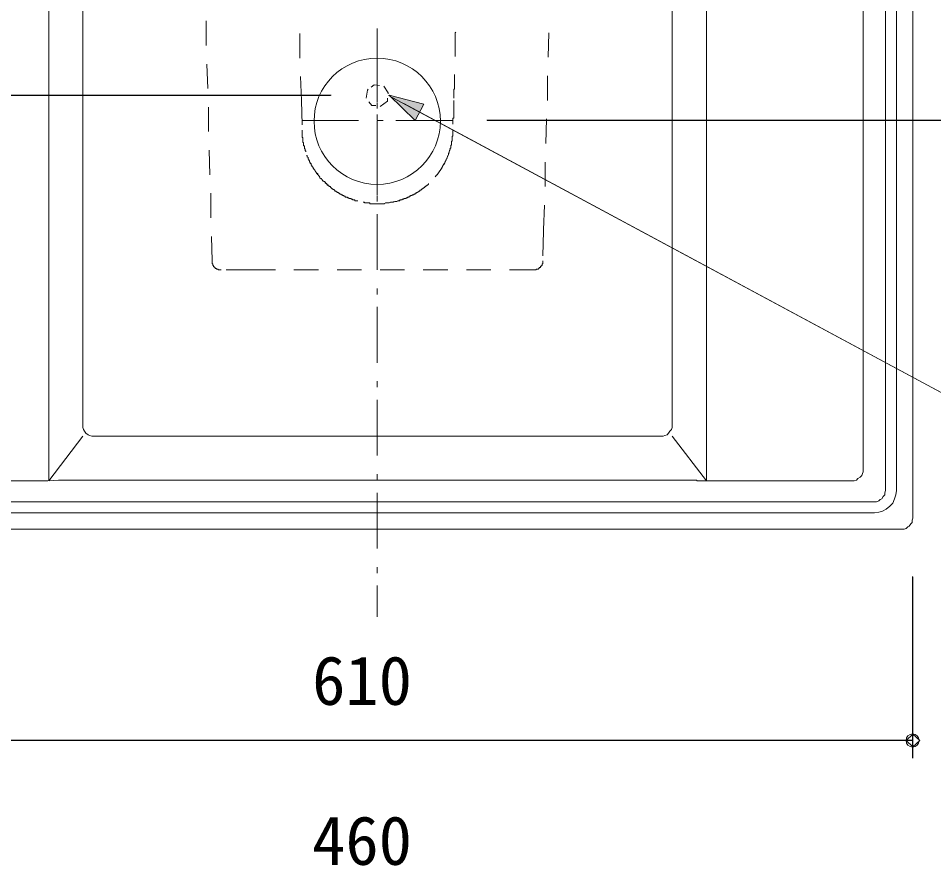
# Model space of a CAD drawing. Units: millimetres, scale not verified. Extents: x -1392 to 1350, y -947 to 991.
# Drawn here: x -844 to -322, y 222 to 705 of the extents above; entities that cross this region are included whole.
import ezdxf
from ezdxf.enums import TextEntityAlignment as Align

# ---------------------------------------------------------------- set-up
doc = ezdxf.new("R2010")
doc.units = ezdxf.units.MM
doc.header["$LTSCALE"] = 10
for name, color, linetype, lineweight in [('0-1_レイヤー_1', 7, 'Continuous', 18), ('0-7', 7, 'Continuous', 5), ('F-0', 7, 'Continuous', 5)]:
    doc.layers.add(name, color=color, linetype=linetype, lineweight=lineweight)
doc.styles.add('ＭＳ ゴシック', font='')
doc.styles.get('ＭＳ ゴシック').set_extended_font_data('MS Gothic')

msp = doc.modelspace()

# ---------------------------------------------------------------- linework, layer by layer
at = {"layer": '0-1_レイヤー_1'}
for p, q in [((-333.96, 908.76), (-333.96, 420.23)), ((-736.55, 689.47), (-736.55, 703.44)), ((-639.18, 699.2), (-639.18, 667.45)), ((-683.21, 696.24), (-683.21, 682.27)), ((-541.39, 696.66), (-541.82, 682.69)), ((-639.18, 688.62), (-639.18, 689.47)), ((-639.18, 657.29), (-639.18, 689.04)), ((-735.7, 664.91), (-736.13, 678.88)), ((-542.24, 672.11), (-542.24, 658.14)), ((-633.26, 657.72), (-637.49, 654.76)), ((-633.26, 659.41), (-633.26, 657.72)), ((-735.28, 640.36), (-735.28, 654.33)), ((-639.18, 656.87), (-639.18, 653.48)), ((-681.52, 646.71), (-649.77, 646.71)), ((-639.18, 646.71), (-639.18, 650.1)), ((-639.18, 646.71), (-635.8, 646.71)), ((-628.6, 646.71), (-596.85, 646.71)), ((-597.27, 646.71), (-596.43, 646.71)), ((-542.66, 647.56), (-543.09, 633.59)), ((-639.18, 646.29), (-639.18, 614.54)), ((-639.18, 604.38), (-639.18, 636.13)), ((-597.7, 629.78), (-597.27, 631.47)), ((-597.7, 630.62), (-597.27, 631.05)), ((-734.43, 615.81), (-734.86, 629.78)), ((-599.39, 625.54), (-598.97, 626.39)), ((-598.54, 627.24), (-598.54, 628.08)), ((-598.12, 628.93), (-597.7, 629.78)), ((-601.08, 621.73), (-601.51, 621.31)), ((-600.66, 622.58), (-600.24, 623.43)), ((-599.81, 624.27), (-599.81, 624.7)), ((-543.51, 623.01), (-543.51, 609.03)), ((-675.17, 619.19), (-675.59, 619.62)), ((-674.74, 618.35), (-674.32, 617.5)), ((-673.9, 617.08), (-673.05, 616.23)), ((-672.63, 615.38), (-672.2, 614.96)), ((-671.78, 614.11), (-670.93, 613.69)), ((-670.51, 612.84), (-670.09, 612.42)), ((-669.24, 612), (-668.82, 611.15)), ((-668.82, 611.15), (-667.12, 609.88)), ((-667.97, 610.73), (-667.55, 609.88)), ((-806.82, 473.14), (-806.82, 609.46)), ((-734.01, 591.26), (-734.01, 605.22)), ((-639.18, 603.95), (-639.18, 600.57)), ((-634.1, 599.72), (-633.26, 599.72)), ((-632.41, 599.72), (-631.56, 600.14)), ((-630.72, 600.14), (-629.87, 600.14)), ((-629.02, 600.57), (-628.18, 600.57)), ((-628.18, 600.57), (-626.06, 601.41)), ((-627.33, 600.99), (-626.48, 600.99)), ((-638.34, 599.3), (-639.18, 599.3)), ((-637.49, 599.3), (-636.64, 599.3)), ((-635.8, 599.3), (-634.95, 599.3)), ((-639.18, 593.37), (-639.18, 561.62)), ((-733.16, 566.7), (-733.59, 580.67)), ((-672.63, 561.62), (-686.6, 561.62)), ((-648.07, 561.62), (-662.04, 561.62)), ((-623.52, 561.62), (-637.49, 561.62)), ((-598.97, 561.62), (-612.94, 561.62)), ((-574.41, 561.62), (-588.38, 561.62)), ((-549.86, 561.62), (-563.83, 561.62)), ((-639.18, 551.04), (-639.18, 547.65)), ((-639.18, 540.45), (-639.18, 508.7)), ((-639.18, 498.12), (-639.18, 494.73)), ((-639.18, 487.54), (-639.18, 455.79)), ((-826.3, 441.39), (-806.82, 466.79)), ((-451.65, 441.39), (-471.12, 466.79)), ((-639.18, 445.2), (-639.18, 441.82)), ((-368.67, 441.39), (-449.53, 441.39)), ((-639.18, 434.62), (-639.18, 402.87)), ((-639.18, 392.29), (-639.18, 388.9)), ((-639.18, 381.7), (-639.18, 363.92))]:
    msp.add_line(p, q, dxfattribs=at)
at = {"layer": '0-1_レイヤー_1', "color": 5}
for p, q in [((-665.43, 661.1), (-1064.21, 661.1)), ((-257.34, 459.17), (-623.94, 656.45)), ((-576.53, 646.71), (-137.11, 646.71)), ((-333.96, 386.78), (-333.96, 283.49)), ((-943.98, 293.65), (-333.96, 293.65))]:
    msp.add_line(p, q, dxfattribs=at)
at = {"layer": '0-1_レイヤー_1'}
for points in [[(-333.96, 420.23), (-334.38, 418.96), (-334.38, 417.69), (-335.23, 416.84), (-336.08, 415.57), (-336.92, 415.15), (-337.77, 414.3), (-339.04, 413.88), (-340.31, 413.88), (-639.18, 413.88), (-937.63, 413.88), (-938.9, 413.88), (-940.17, 414.3), (-941.44, 415.15), (-942.29, 415.57), (-943.14, 416.84), (-943.56, 417.69), (-943.98, 418.96), (-943.98, 420.23), (-943.98, 908.76)], [(-909.27, 896.48), (-639.18, 896.48), (-368.67, 896.48), (-367.4, 896.48), (-366.13, 896.05), (-365.29, 895.21), (-364.02, 894.36), (-363.17, 893.51), (-362.75, 892.24), (-362.32, 890.97), (-362.32, 889.7), (-362.32, 668.72), (-362.32, 447.74), (-362.32, 446.47), (-362.75, 445.63), (-363.17, 444.36), (-364.02, 443.51), (-365.29, 442.66), (-366.13, 441.82), (-367.4, 441.39), (-368.67, 441.39)], [(-826.3, 441.39), (-826.3, 756.78), (-826.3, 759.32), (-825.45, 761.43), (-824.18, 763.97), (-822.91, 765.67), (-820.79, 767.36), (-818.68, 768.63), (-816.14, 769.05), (-813.6, 769.48), (-464.35, 769.48), (-461.81, 769.05), (-459.27, 768.63), (-457.15, 767.36), (-455.46, 765.67), (-453.76, 763.97), (-452.49, 761.43), (-452.07, 759.32), (-451.65, 756.78), (-451.65, 441.39)], [(-806.82, 609.46), (-806.82, 745.77)], [(-471.12, 745.77), (-471.12, 609.46), (-471.12, 473.14), (-471.12, 471.87), (-471.54, 470.6), (-472.39, 469.76), (-473.24, 468.49), (-474.08, 467.64), (-475.35, 467.22), (-476.2, 466.79), (-477.47, 466.79), (-639.18, 466.79), (-800.47, 466.79), (-801.74, 466.79), (-803.01, 467.22), (-803.86, 467.64), (-805.13, 468.49), (-805.98, 469.76), (-806.4, 470.6), (-806.82, 471.87), (-806.82, 473.14)], [(-594.31, 697.09), (-594.73, 696.66), (-594.73, 696.24), (-594.73, 695.82), (-594.73, 695.39), (-594.73, 694.97), (-594.73, 694.55), (-594.73, 694.12), (-594.73, 693.7), (-594.73, 693.28), (-594.73, 692.85), (-594.73, 692.43), (-594.73, 692.01), (-594.73, 691.58), (-594.73, 691.16), (-594.73, 690.74), (-594.73, 690.31), (-594.73, 689.89), (-594.73, 689.47), (-594.73, 689.04), (-594.73, 688.62), (-594.73, 688.2), (-594.73, 687.77), (-594.73, 687.35), (-594.73, 686.93), (-594.73, 686.51), (-594.73, 686.08), (-594.73, 685.66), (-594.73, 685.23), (-594.73, 684.81), (-594.73, 684.39), (-594.73, 683.96), (-594.73, 683.54), (-594.73, 683.12)], [(-595.16, 672.96), (-595.16, 672.53), (-595.16, 672.11), (-595.16, 671.69), (-595.16, 671.26), (-595.16, 670.84), (-595.16, 670.42), (-595.16, 669.99), (-595.16, 669.57), (-595.16, 669.15), (-595.16, 668.72), (-595.16, 668.3), (-595.16, 667.88), (-595.16, 667.45), (-595.16, 667.03), (-595.16, 666.61), (-595.16, 666.18), (-595.16, 665.76), (-595.16, 665.34), (-595.16, 664.91), (-595.16, 664.49), (-595.58, 664.49), (-595.58, 664.07), (-595.58, 663.64), (-595.58, 663.22), (-595.58, 662.8), (-595.58, 662.37), (-595.58, 661.95), (-595.58, 661.53), (-595.58, 661.1), (-595.58, 660.68), (-595.58, 660.26), (-595.58, 659.83), (-595.58, 659.41)], [(-682.79, 671.69), (-682.36, 658.14), (-681.94, 644.17)], [(-645.53, 659.41), (-644.69, 664.07), (-644.26, 664.49)], [(-642.57, 665.76), (-640.88, 667.03), (-637.91, 666.61)], [(-635.37, 666.18), (-632.83, 662.37), (-632.83, 661.95)], [(-640.03, 655.18), (-642.15, 655.18), (-643.84, 657.29)], [(-595.58, 658.14), (-595.58, 657.72), (-595.58, 657.29), (-595.58, 656.87), (-595.58, 656.45), (-595.58, 656.02), (-595.58, 655.6), (-595.58, 655.18), (-595.58, 654.76), (-595.58, 654.33), (-595.58, 653.91), (-595.58, 653.48), (-595.58, 653.06), (-595.58, 652.64), (-595.58, 652.21), (-595.58, 651.79), (-595.58, 651.37), (-595.58, 650.94), (-595.58, 650.52), (-595.58, 650.1), (-595.58, 649.67), (-595.58, 649.25), (-595.58, 648.83), (-595.58, 648.4), (-595.58, 647.98), (-596, 647.98), (-596, 647.56), (-596, 647.13), (-596, 646.71), (-596, 646.29), (-596, 645.86), (-596, 645.44), (-596, 645.02), (-596, 644.59)], [(-681.94, 641.21), (-681.94, 640.78), (-681.94, 640.36), (-681.94, 639.94), (-681.94, 639.51), (-681.94, 639.09), (-681.94, 638.67), (-681.94, 638.24), (-681.94, 637.82), (-681.94, 637.4), (-681.94, 636.97), (-681.52, 636.97), (-681.52, 636.55), (-681.52, 636.13), (-681.52, 635.7), (-681.52, 635.28), (-681.52, 634.86), (-681.52, 634.43), (-681.09, 634.01), (-681.09, 633.59), (-681.09, 633.16), (-681.09, 632.74), (-681.09, 632.32), (-680.67, 632.32), (-680.67, 631.89), (-680.67, 631.47), (-680.67, 631.05), (-680.67, 630.62), (-680.25, 630.62), (-680.25, 630.2), (-680.25, 629.78), (-680.25, 629.35), (-679.82, 629.35), (-679.82, 628.93)], [(-597.27, 631.05), (-597.27, 631.47), (-597.27, 631.89), (-597.27, 632.32), (-597.27, 632.74), (-596.85, 632.74), (-596.85, 633.16), (-596.85, 633.59), (-596.85, 634.01), (-596.85, 634.43), (-596.85, 634.86), (-596.43, 634.86), (-596.43, 635.28), (-596.43, 635.7), (-596.43, 636.13), (-596.43, 636.55)], [(-596.43, 636.55), (-596.43, 636.97), (-596.43, 637.4), (-596.43, 637.82), (-596, 637.82), (-596, 638.24), (-596, 638.67), (-596, 639.09), (-596, 639.51), (-596, 639.94), (-596, 640.36), (-596, 640.78), (-596, 641.21)], [(-679.4, 626.81), (-678.98, 626.81), (-678.98, 626.39), (-678.98, 625.97), (-678.55, 625.54), (-678.55, 625.12), (-678.55, 624.7), (-678.13, 624.7), (-678.13, 624.27), (-678.13, 623.85), (-677.71, 623.85), (-677.71, 623.43), (-677.71, 623.01), (-677.28, 623.01), (-677.28, 622.58), (-677.28, 622.16), (-676.86, 622.16), (-676.86, 621.73), (-676.86, 621.31), (-676.44, 621.31), (-676.44, 620.89), (-676.44, 620.46), (-676.01, 620.46), (-676.01, 620.04), (-675.59, 620.04), (-675.59, 619.62)], [(-598.97, 626.81), (-599.39, 625.54), (-599.39, 625.12)], [(-598.12, 628.51), (-598.54, 627.24), (-598.97, 626.39)], [(-598.54, 628.08), (-598.12, 628.93), (-597.7, 630.2)], [(-606.16, 614.54), (-605.74, 614.96), (-605.74, 615.38), (-605.32, 615.38), (-605.32, 615.81), (-604.89, 615.81), (-604.89, 616.23), (-604.47, 616.23), (-604.47, 616.65), (-604.05, 617.08), (-604.05, 617.5), (-603.62, 617.5), (-603.62, 617.92), (-603.2, 618.35), (-603.2, 618.77), (-602.78, 618.77), (-602.78, 619.19), (-602.35, 619.62), (-602.35, 620.04), (-601.93, 620.04), (-601.93, 620.46), (-601.93, 620.89), (-601.51, 620.89)], [(-600.66, 622.58), (-601.51, 621.31), (-601.93, 620.46)], [(-600.24, 623.85), (-600.66, 622.58), (-601.08, 622.16)], [(-599.39, 625.54), (-599.81, 624.27), (-600.24, 623.43)], [(-674.74, 618.35), (-675.59, 619.62), (-676.01, 620.46)], [(-673.9, 617.08), (-674.74, 618.35), (-675.17, 618.77)], [(-673.05, 615.81), (-673.9, 617.08), (-673.9, 617.5)], [(-673.05, 616.23), (-672.63, 615.38), (-671.78, 614.54)], [(-672.2, 614.96), (-671.78, 614.11), (-670.93, 613.27)], [(-670.93, 613.69), (-670.51, 612.84), (-669.66, 612)], [(-670.09, 612.42), (-669.24, 612), (-668.39, 611.15)], [(-614.21, 607.34), (-613.78, 607.34), (-613.78, 607.76), (-613.36, 607.76), (-612.94, 608.19), (-612.51, 608.19), (-612.51, 608.61), (-612.09, 608.61), (-612.09, 609.03), (-611.67, 609.03), (-611.24, 609.46), (-610.82, 609.46), (-610.82, 609.88), (-610.4, 609.88), (-610.4, 610.3), (-609.97, 610.3), (-609.97, 610.73)], [(-667.55, 609.88), (-667.12, 609.88), (-667.12, 609.46), (-666.7, 609.46), (-666.28, 609.03), (-665.85, 609.03), (-665.85, 608.61), (-665.43, 608.61), (-665.43, 608.19), (-665.01, 608.19), (-665.01, 607.76), (-664.58, 607.76), (-664.16, 607.34), (-663.74, 607.34), (-663.74, 606.92), (-663.31, 606.92), (-663.31, 606.49), (-662.89, 606.49), (-662.47, 606.49), (-662.47, 606.07), (-662.04, 606.07), (-662.04, 605.65), (-661.62, 605.65), (-661.2, 605.65), (-661.2, 605.22), (-660.77, 605.22), (-660.35, 604.8), (-659.93, 604.8), (-659.5, 604.38), (-659.08, 604.38), (-658.66, 603.95), (-658.23, 603.95), (-658.23, 603.53), (-657.81, 603.53), (-657.39, 603.53), (-657.39, 603.11), (-656.96, 603.11), (-656.54, 603.11), (-656.12, 603.11), (-656.12, 602.68)], [(-626.48, 600.99), (-626.06, 601.41), (-625.64, 601.41), (-625.21, 601.41), (-624.79, 601.84), (-624.37, 601.84), (-623.94, 601.84), (-623.94, 602.26), (-623.52, 602.26), (-623.1, 602.26), (-622.67, 602.26), (-622.67, 602.68), (-622.25, 602.68), (-621.83, 602.68), (-621.83, 603.11), (-621.4, 603.11), (-620.98, 603.11), (-620.98, 603.53), (-620.56, 603.53), (-620.13, 603.53), (-620.13, 603.95), (-619.71, 603.95), (-619.29, 603.95), (-619.29, 604.38), (-618.86, 604.38), (-618.44, 604.38), (-618.02, 604.8), (-617.59, 604.8), (-617.59, 605.22), (-617.17, 605.22), (-616.75, 605.22), (-616.75, 605.65), (-616.32, 605.65), (-615.9, 606.07), (-615.48, 606.07), (-615.48, 606.49), (-615.05, 606.49), (-614.63, 606.92), (-614.21, 606.92), (-614.21, 607.34)], [(-656.12, 602.68), (-655.69, 602.68), (-655.27, 602.68), (-655.27, 602.26), (-654.85, 602.26), (-654.42, 602.26), (-654, 602.26), (-654, 601.84), (-653.58, 601.84), (-653.15, 601.84), (-653.15, 601.41), (-652.73, 601.41), (-652.31, 601.41), (-651.88, 601.41), (-651.88, 600.99), (-651.46, 600.99), (-651.04, 600.99), (-650.61, 600.99), (-650.19, 600.99)], [(-647.23, 600.14), (-646.8, 600.14), (-646.38, 600.14), (-646.38, 599.72), (-645.96, 599.72), (-645.53, 599.72), (-645.11, 599.72), (-644.69, 599.72), (-644.26, 599.72), (-643.84, 599.72), (-643.42, 599.72), (-643.42, 599.3), (-642.99, 599.3), (-642.57, 599.3), (-642.15, 599.3), (-641.72, 599.3), (-641.3, 599.3), (-640.88, 599.3), (-640.45, 599.3), (-640.03, 599.3), (-639.61, 599.3), (-639.18, 599.3)], [(-634.1, 599.72), (-635.8, 599.3), (-636.22, 599.3)], [(-632.41, 599.72), (-634.1, 599.72), (-634.53, 599.72)], [(-631.14, 600.14), (-632.41, 599.72), (-632.83, 599.72)], [(-629.45, 600.57), (-630.72, 600.14), (-631.56, 600.14)], [(-629.87, 600.14), (-629.02, 600.57), (-627.75, 600.57)], [(-637.49, 599.3), (-639.18, 599.3), (-639.61, 599.3)], [(-635.8, 599.3), (-637.49, 599.3), (-637.91, 599.3)], [(-543.93, 598.45), (-544.36, 584.48), (-544.36, 583.63), (-544.78, 569.66)], [(-733.16, 566.7), (-733.16, 566.28), (-733.16, 565.85), (-733.16, 565.43), (-733.16, 565.01), (-732.74, 565.01), (-732.74, 564.58), (-732.74, 564.16), (-732.32, 564.16), (-732.32, 563.74), (-732.32, 563.31), (-731.89, 563.31), (-731.89, 562.89), (-731.47, 562.89), (-731.47, 562.47), (-731.05, 562.47), (-730.62, 562.47), (-730.62, 562.04), (-730.2, 562.04), (-729.78, 562.04), (-729.78, 561.62), (-729.35, 561.62), (-728.93, 561.62), (-728.51, 561.62), (-728.08, 561.62)], [(-549.86, 561.62), (-549.44, 561.62), (-549.01, 561.62), (-548.59, 561.62), (-548.59, 562.04), (-548.17, 562.04), (-547.74, 562.04), (-547.32, 562.04), (-547.32, 562.47), (-546.9, 562.47), (-546.9, 562.89), (-546.47, 562.89), (-546.05, 562.89), (-546.05, 563.31), (-546.05, 563.74), (-545.63, 563.74), (-545.63, 564.16), (-545.2, 564.16), (-545.2, 564.58), (-545.2, 565.01), (-544.78, 565.01), (-544.78, 565.43), (-544.78, 565.85), (-544.78, 566.28), (-544.78, 566.7)], [(-697.18, 561.62), (-711.15, 561.62), (-725.12, 561.62)], [(-826.72, 441.39), (-909.27, 441.39)], [(-369.1, 441.39), (-370.79, 441.39), (-449.53, 441.39), (-450.38, 441.39), (-450.8, 441.39), (-451.22, 441.39), (-451.65, 441.39), (-452.07, 441.39), (-452.49, 441.39), (-452.92, 441.39), (-453.76, 441.39), (-454.19, 441.39), (-454.61, 441.39), (-455.03, 441.39), (-455.46, 441.39), (-455.88, 441.39), (-456.3, 441.39), (-456.73, 441.39), (-457.15, 441.39), (-457.15, 441.82), (-457.57, 441.82), (-458, 441.82), (-458.42, 441.82), (-458.84, 441.82), (-459.27, 441.82), (-818.68, 441.82), (-820.79, 441.82), (-826.72, 441.39), (-828.41, 441.39), (-907.15, 441.39)]]:
    msp.add_lwpolyline(points, dxfattribs=at)
for points in [[(-934.67, 908.76), (-343.27, 908.76), (-343.27, 435.89), (-343.7, 433.35), (-344.54, 431.23), (-345.39, 428.69), (-347.08, 427), (-349.2, 425.31), (-351.32, 424.04), (-353.43, 423.61), (-355.97, 423.19), (-639.18, 423.19), (-921.97, 423.19), (-924.51, 423.61), (-927.05, 424.04), (-929.17, 425.31), (-930.86, 427), (-932.55, 428.69), (-933.82, 431.23), (-934.67, 433.35), (-934.67, 435.89)], [(-928.32, 908.76), (-349.62, 908.76), (-349.62, 435.89), (-350.05, 434.62), (-350.05, 433.35), (-350.89, 432.51), (-351.74, 431.23), (-352.59, 430.81), (-353.43, 429.96), (-354.7, 429.54), (-355.97, 429.54), (-639.18, 429.54), (-921.97, 429.54), (-923.24, 429.54), (-924.51, 429.96), (-925.78, 430.81), (-926.63, 431.23), (-927.47, 432.51), (-927.9, 433.35), (-928.32, 434.62), (-928.32, 435.89)]]:
    msp.add_lwpolyline(points, close=True, dxfattribs=at)
at = {"layer": '0-1_レイヤー_1', "color": 5}
for points in [[(-632.41, 661.1), (-617.59, 646.71), (-612.51, 656.02)], [(-330.15, 293.44), (-333.96, 297.04), (-337.77, 293.44), (-333.96, 289.84)]]:
    msp.add_lwpolyline(points, close=True, dxfattribs=at)
at = {"layer": '0-7'}
for p, q in [((-665.68, 660.9), (-1064.36, 660.9)), ((-257.63, 459.33), (-632.68, 660.9)), ((-576.68, 646.9), (-137.18, 646.9)), ((-334.18, 386.9), (-334.18, 283.49)), ((-944.18, 293.49), (-334.18, 293.49))]:
    msp.add_line(p, q, dxfattribs=at)
msp.add_circle((-334.18, 293.49), 3.75, dxfattribs=at)
msp.add_solid([(-632.68, 660.9), (-612.51, 656.25), (-617.54, 646.78)], dxfattribs=at)
at = {"layer": 'F-0'}
msp.add_circle((-639.18, 646.29), 35.98, dxfattribs=at)

# ---------------------------------------------------------------- texts
at = {"layer": '0-7', "style": 'ＭＳ ゴシック'}
for s, p in [('610', (-676.22, 305.4)), ('460', (-676.22, 214.25))]:
    msp.add_text(s, height=27.86, dxfattribs=at).set_placement(p, align=Align.BOTTOM_LEFT)

doc.saveas('drawing.dxf')
